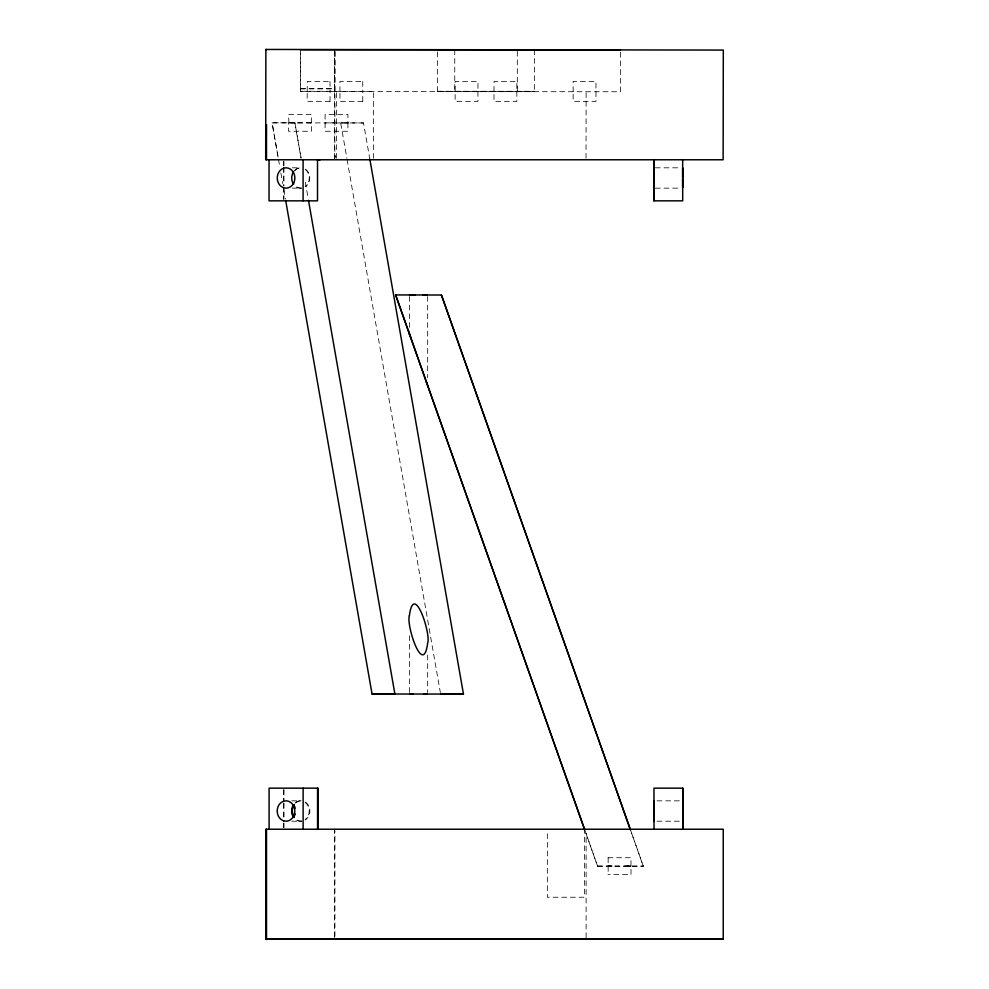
<?xml version="1.0" encoding="UTF-8"?>
<svg xmlns="http://www.w3.org/2000/svg" width="989" height="989" viewBox="0 0 989 989"><rect width="100%" height="100%" fill="white"/><g stroke="black" fill="none" stroke-linecap="round" stroke-linejoin="round"><path stroke-width="0.74" stroke-dasharray="4.95 3.71" d="M307.171 91.272L307.27 81.444L330.091 81.444M329.992 101.348L330.091 91.47M334.554 937.547L334.554 829.227M334.925 936.348L334.925 830.748M335.036 51.255L334.801 158.351M339.944 91.569L339.944 81.444L362.765 81.444M362.765 101.348L362.765 91.754M409.397 692.485L409.397 635.68M455.125 91.272L455.125 81.444L477.959 81.444L477.959 91.272M477.959 91.47L477.947 101.348L455.125 101.348L455.125 91.47M494.006 91.272L494.018 81.444L516.839 81.444L516.839 91.272M516.839 91.47L516.839 101.348L494.006 101.348L494.006 91.47M573.15 91.569L573.163 81.444L595.984 81.444L595.984 91.569M586.118 937.72L586.118 833.776M595.984 91.754L595.971 101.348L573.15 101.348L573.15 91.754M288.949 122.859L288.553 114.427L311.374 114.427L311.374 131.265L288.553 131.265L288.553 122.859L290 122.859M334.43 158.252L334.591 51.255M334.863 158.289L334.863 155.224L335.951 158.289M334.789 91.47L334.851 52.133M336.433 158.265L336.606 91.47M347.918 122.933L347.905 131.265L325.072 131.265L325.097 114.427L347.918 114.427L347.918 122.933L346.916 122.933M373.508 158.364L373.681 91.47L300.433 91.47L300.433 51.255M586.02 158.265L586.131 91.754M310.991 122.883L290.333 122.859M608.89 866.129L608.025 866.08L614.218 866.141M608.087 866.08L609.1 866.092M627.273 866.141L630.945 866.129L629.597 866.08M609.892 866.08L611.87 866.117M627.113 866.092L628.102 866.092M608.952 866.08L611.078 866.117M300.433 88.664L334.789 88.664M300.433 88.849L334.789 88.849M300.433 91.272L334.789 91.272M437.571 91.272L534.493 91.272M334.529 91.569L620.437 91.754L620.437 49.944M330.091 101.348L307.171 101.348L307.171 91.47M362.765 101.348L339.944 101.348L339.944 91.754M369.911 159.588L363.507 122.945L340.673 122.945L346.892 158.302M292.336 167.809L300.94 167.809M655.336 167.809L681.236 167.809M292.336 188.157L300.94 188.157M655.336 188.157L681.236 188.157M291.767 800.843L301.064 800.843M657.03 800.843L682.769 800.843M291.767 821.191L301.064 821.191M657.03 821.191L682.769 821.191M607.988 857.735L630.994 857.735L630.994 874.573L607.988 874.573M597.492 866.055L643.295 866.154L597.591 866.154L584.474 829.227L584.474 897.246L547.337 897.246L547.337 830.636M343.047 122.933L325.097 122.908L326.147 122.908M363.507 122.945L272.099 122.846L278.552 159.773M628.571 866.08L629.758 866.129M624.764 866.067L629.35 866.129M346.842 122.92L347.893 122.933M310.311 122.883L311.003 122.883M643.295 866.154L630.24 829.227L643.196 866.055M584.536 829.227L597.591 866.154M347.052 159.39L440.365 692.56M301.039 157.783L294.92 122.846L272.099 122.846L278.206 157.783M305.292 182.087L308.222 198.801M294.883 122.846L301.076 158.302M278.478 159.303L279.8 166.894M280.864 172.976L282.73 183.608M283.794 189.678L285.388 198.801M362.765 81.444L362.765 91.569M329.992 81.444L330.091 91.272M608.148 857.735L608.148 874.573M534.493 49.759L534.493 91.47L437.571 91.47L437.571 49.759M517.309 51.292L517.309 91.47M454.755 49.759L454.755 91.47M427.668 296.502L427.668 377.81M427.668 655.039L427.668 692.535M409.384 296.465L409.384 332.267M334.542 49.561L334.603 91.754M300.569 49.66L300.569 91.47M283.967 161.294L283.967 165.855M283.967 167.376L283.967 185.635M283.967 187.156L283.967 199.321M284.016 789.679L284.016 801.844M284.016 803.365L284.016 821.624M284.016 823.145L284.016 827.706M283.472 161.294L283.472 165.855M283.472 167.376L283.472 185.635M283.472 187.156L283.472 199.321M283.522 789.679L283.522 801.844M283.522 803.365L283.522 821.624M283.522 823.145L283.522 827.706M294.265 170.788A10.174 8.802 -90 0 1 301.274 167.858M305.304 169.465A10.174 8.802 -90 0 1 305.304 186.501M301.274 188.12A10.174 8.802 -90 0 1 294.265 185.178M295.019 170.442A10.174 8.814 -90 0 1 301.806 167.858M305.465 169.255A10.174 8.814 -90 0 1 305.465 186.711M301.806 188.108A10.174 8.814 -90 0 1 295.019 185.524M295.501 803.117A10.174 8.814 -90 0 1 301.855 800.88A10.174 8.802 -90 0 0 295.55 802.549M305.107 801.98A10.174 8.814 -90 0 1 309.878 811.017A10.174 8.814 -90 0 1 305.107 820.054M301.855 821.142A10.174 8.814 -90 0 1 295.501 818.917M305.317 802.549A10.174 8.802 -90 0 1 305.317 819.473M301.732 821.08A10.174 8.802 -90 0 1 295.55 819.473"/><path stroke-width="1.48" d="M265.843 938.932L265.843 829.227L723.231 829.227L723.231 939.241L265.843 938.932L723.231 939.241M266.523 939.55L266.523 829.227M654.001 801.622L654.001 800.855L653.989 821.179L653.976 812.513M265.868 49.45L265.695 159.773L723.132 159.773L723.305 50.068L265.868 49.45L266.647 49.759M266.486 159.773L266.536 124.626M682.682 187.564L682.682 167.821L682.694 176.982M682.781 820.413L682.769 821.179L682.781 801.436M409.57 294.969L414.997 294.957M427.409 294.969L422.81 294.957M318.099 159.724L320.189 159.724M427.149 294.969L423.626 294.982M427.347 694.043L423.749 694.043M300.433 49.759L620.437 49.759M584.61 829.635L395.625 294.92L441.44 295.019L630.426 829.722M285.648 200.322L372.049 693.981L394.883 693.981L308.481 200.322M413.303 694.018L409.99 694.018M440.637 694.08L463.458 694.08L369.886 159.39M437.571 49.821L454.755 49.858M414.255 294.982L409.619 294.969M372.049 693.981L463.458 694.08M441.44 295.019L630.327 829.635M395.625 294.92L584.722 829.722M427.644 385.426L426.321 381.68M410.744 337.558L409.409 333.812L409.669 334.554M682.67 187.181L682.67 179.491M682.781 801.819L682.781 809.509M682.769 819.992L682.756 812.513M654.001 801.819L654.013 809.509M653.914 176.487L653.902 167.821L653.902 188.145L653.89 179.491M682.793 829.227L682.793 788.159L653.964 788.159L654.026 829.227M682.645 159.773L682.707 200.841L653.877 200.841L653.877 159.773M682.744 788.159L682.744 829.227M653.927 159.773L653.927 200.841M318.099 829.227L318.099 788.159L269.095 788.159L269.095 829.227M317.506 159.773L317.506 200.841L269.045 200.841L269.045 159.773M317.556 788.159L317.556 829.227M303.079 159.773L303.079 200.841M303.129 788.159L303.129 829.227M293.659 184.399A10.174 8.802 -90 0 1 293.659 171.579M294.537 806.344A10.174 8.814 -90 0 1 295.179 808.211M295.179 813.811A10.174 8.814 -90 0 1 294.537 815.69M294.215 817.421A10.174 8.814 -90 0 1 294.215 804.601M293.622 817.458A10.174 8.802 -90 0 1 293.622 804.564M409.397 615.727C405.923 624.628 423.205 677.997 427.668 643.035C431.13 634.134 413.859 580.766 409.397 615.727M293.684 183.076A10.174 8.802 -90 0 0 286.068 167.809A10.174 8.802 -90 0 0 278.441 183.076A10.174 8.802 -90 0 0 293.684 183.076M293.622 816.098A10.174 8.802 -90 0 0 285.994 800.843A10.174 8.802 -90 0 0 278.366 816.098A10.174 8.802 -90 0 0 293.622 816.098"/></g></svg>
